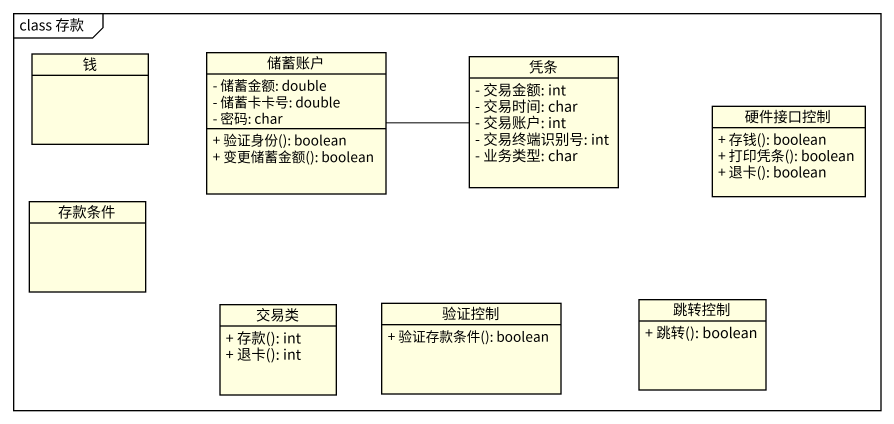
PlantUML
@startuml
mainframe class 存款
hide circle
hide empty members
skinparam classAttributeIconSize 0
class 钱 #FFFFE0
class 储蓄账户 #FFFFE0 {
  - 储蓄金额: double
  - 储蓄卡卡号: double
  - 密码: char
  + 验证身份(): boolean
  + 变更储蓄金额(): boolean
}
class 凭条 #FFFFE0 {
  - 交易金额: int
  - 交易时间: char
  - 交易账户: int
  - 交易终端识别号: int
  - 业务类型: char
}
class 硬件接口控制 #FFFFE0 {
  + 存钱(): boolean
  + 打印凭条(): boolean
  + 退卡(): boolean
}
class 存款条件 #FFFFE0
class 交易类 #FFFFE0 {
  + 存款(): int
  + 退卡(): int
}
class 验证控制 #FFFFE0 {
  + 验证存款条件(): boolean
}
class 跳转控制 #FFFFE0 {
  + 跳转(): boolean
}
储蓄账户 -right- 凭条
@enduml
